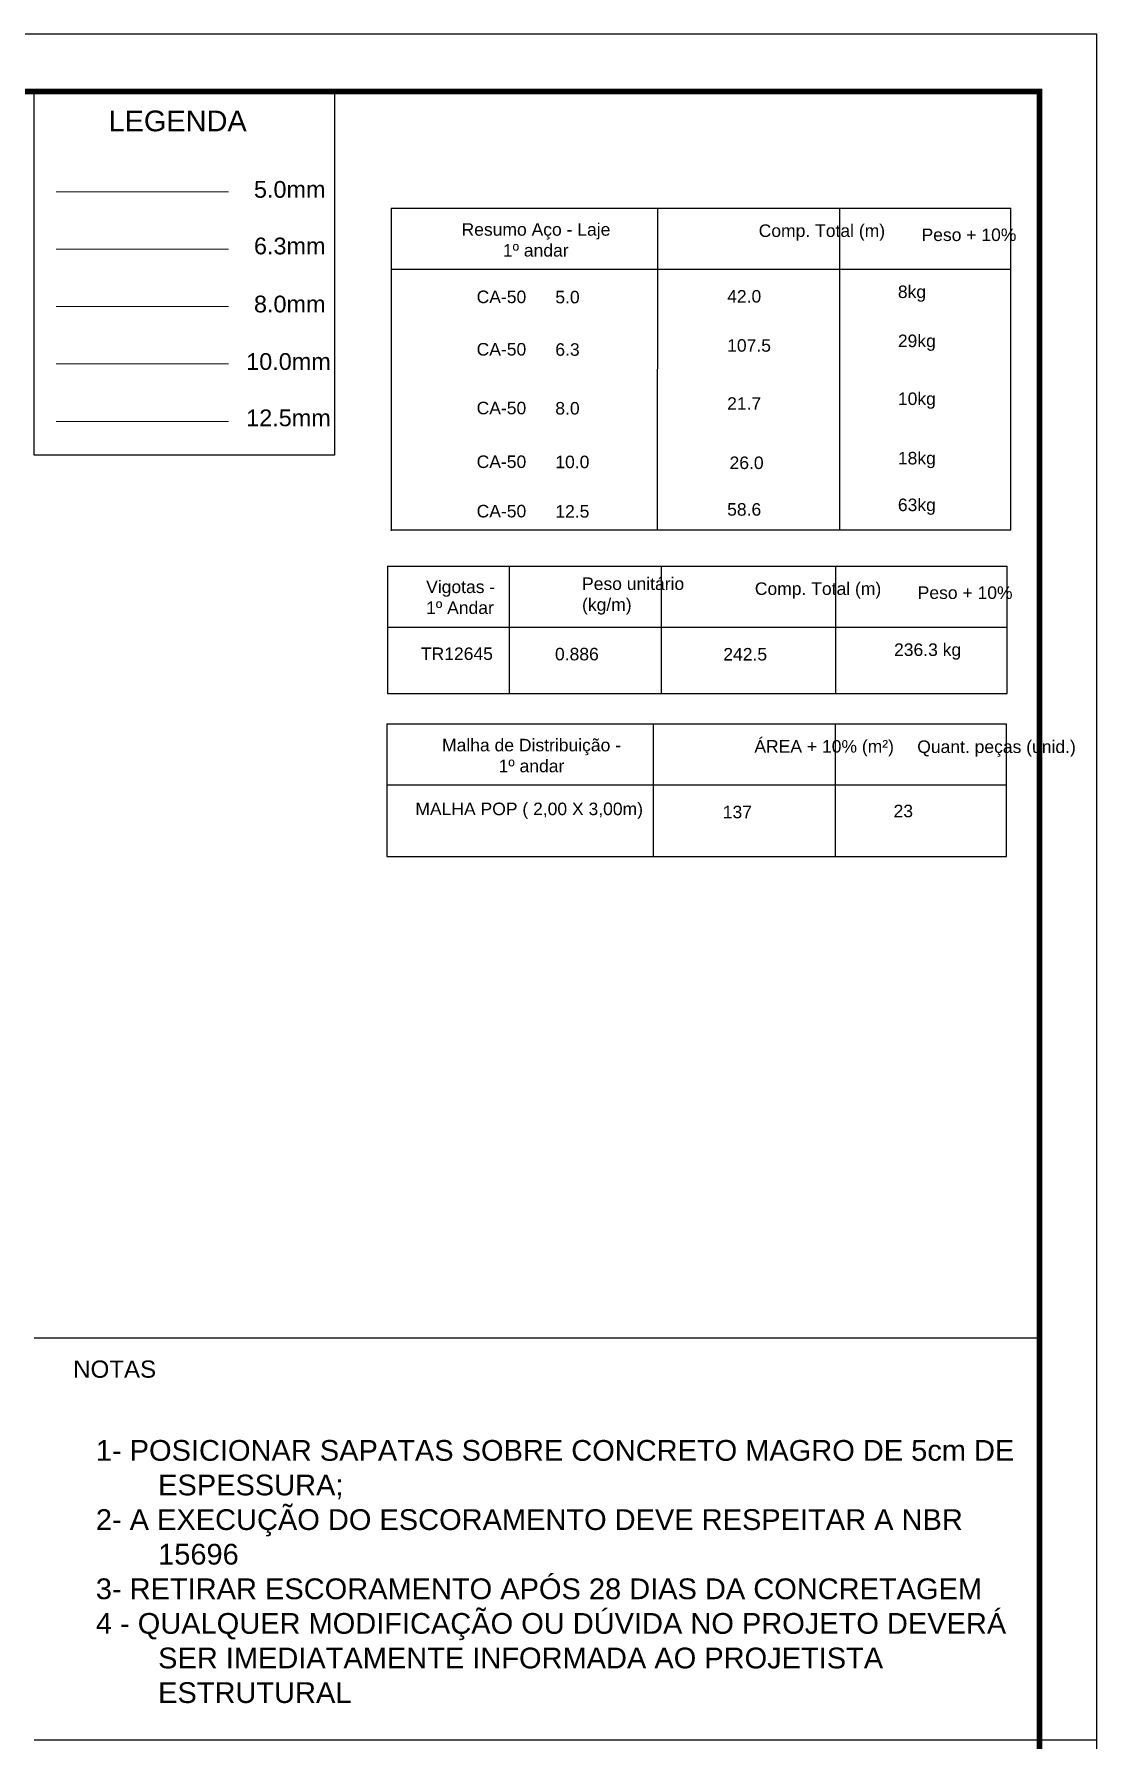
# Model space of a CAD drawing. Header units: millimetres. Extents: x 480 to 1615, y -207 to 251.
# Drawn here: x 835.65 to 854.15, y -114.83 to -85.13 of the extents above; entities that cross this region are included whole.
import ezdxf

# ---------------------------------------------------------------- set-up
doc = ezdxf.new("R2010")
doc.units = ezdxf.units.MM
for name, color, linetype, lineweight in [('ARM_LONGITUDINAL_Ø10', 33, 'Continuous', 9), ('ARM_LONGITUDINAL_Ø12_5', 34, 'Continuous', 9), ('ARM_LONGITUDINAL_Ø6_3', 31, 'Continuous', 9), ('ARM_LONGITUDINAL_Ø8', 32, 'Continuous', 9), ('ARM_TRANSVERSAL_Ø5', 120, 'Continuous', 9)]:
    doc.layers.add(name, color=color, linetype=linetype, lineweight=lineweight)
for name, color, linetype in [('ARQ-FOLHA', 7, 'Continuous'), ('Camada 1', 7, 'Continuous'), ('PDF_Text', 7, 'Continuous')]:
    doc.layers.add(name, color=color, linetype=linetype)
doc.styles.add('PDF Arial', font='arial.ttf')
doc.styles.get("Standard").update_dxf_attribs({"font": 'arial.ttf'})
doc.styles.add('TQS_ARIAL', font='arial.ttf')

# ---------------------------------------------------------------- blocks, each defined once
blk = doc.blocks.new('FOLHA A1')
at = {"layer": 'ARQ-FOLHA'}
for p, q in [((841, 0), (0, 0)), ((841, -594), (841, 0)), ((831, -297), (841, -297))]:
    blk.add_line(p, q, dxfattribs=at)
at = {"layer": 'ARQ-FOLHA', "const_width": 1}
blk.add_lwpolyline([(25, -10), (25, -584), (831, -584), (831, -10), (25, -10)], dxfattribs=at)

msp = doc.modelspace()

# ---------------------------------------------------------------- linework, layer by layer
for p, q in [((841.861, -88.161), (841.861, -93.774)), ((841.861, -88.161), (852.65, -88.161)), ((846.498, -88.161), (846.491, -93.76)), ((849.664, -88.161), (849.664, -93.76)), ((852.65, -93.76), (852.65, -88.161)), ((841.861, -89.221), (852.65, -89.221)), ((841.861, -93.76), (852.65, -93.76)), ((841.794, -94.392), (841.794, -96.608)), ((841.794, -94.392), (852.582, -94.392)), ((843.917, -94.392), (843.914, -96.608)), ((846.562, -94.392), (846.562, -96.608)), ((849.597, -94.392), (849.597, -96.608)), ((852.582, -96.608), (852.582, -94.392)), ((841.794, -95.453), (852.582, -95.453)), ((841.794, -96.608), (852.582, -96.608)), ((841.785, -97.139), (841.785, -99.447)), ((841.785, -97.139), (852.574, -97.139)), ((846.423, -97.139), (846.42, -99.447)), ((849.589, -97.139), (849.589, -99.447)), ((852.574, -99.447), (852.574, -97.139)), ((841.785, -98.199), (852.574, -98.199)), ((841.785, -99.447), (852.574, -99.447)), ((835.645, -107.829), (853.145, -107.829))]:
    msp.add_line(p, q)
msp.add_lwpolyline([(835.645, -86.128), (840.871, -86.128), (840.871, -92.458), (835.645, -92.458)], close=True)
at = {"layer": 'ARM_LONGITUDINAL_Ø10'}
msp.add_line((836.03, -90.872), (839.03, -90.872), dxfattribs=at)
at = {"layer": 'ARM_LONGITUDINAL_Ø12_5'}
msp.add_line((836.03, -91.872), (839.03, -91.872), dxfattribs=at)
at = {"layer": 'ARM_LONGITUDINAL_Ø6_3'}
msp.add_line((836.03, -88.872), (839.03, -88.872), dxfattribs=at)
at = {"layer": 'ARM_LONGITUDINAL_Ø8'}
msp.add_line((836.03, -89.872), (839.03, -89.872), dxfattribs=at)
at = {"layer": 'ARM_TRANSVERSAL_Ø5'}
msp.add_line((836.03, -87.872), (839.03, -87.872), dxfattribs=at)
at = {"layer": 'Camada 1', "color": 0, "lineweight": 25}
msp.add_line((835.645, -114.828), (853.145, -114.828), dxfattribs=at)

# ---------------------------------------------------------------- block references
at = {"layer": 'ARQ-FOLHA', "xscale": 0.1, "yscale": 0.1, "zscale": 0.1}
msp.add_blockref('FOLHA A1', (770.045, -85.128), dxfattribs=at)

# ---------------------------------------------------------------- texts
at = {"char_height": 0.2917, "attachment_point": 1}
for s, insert in [('5.0mm', (839.472, -87.686)), ('6.3mm', (839.472, -88.671)), ('8.0mm', (839.472, -89.682)), ('10.0mm', (839.337, -90.683)), ('12.5mm', (839.337, -91.664))]:
    msp.add_mtext_dynamic_manual_height_columns(s, width=9.85787, gutter_width=10.416, heights=[1.641], dxfattribs=dict(at, insert=insert))
at = {"layer": 'Camada 1', "color": 0, "lineweight": 25, "style": 'TQS_ARIAL'}
msp.add_text('LEGENDA', height=0.3604, dxfattribs=at).set_placement((836.94, -86.82))
at = {"layer": 'PDF_Text', "attachment_point": 7, "style": 'PDF Arial'}
for s, insert, char_height, width in [('{\\W8.16169;  }Resumo Aço - Laje \\P{\\W8.27387;   }1º andar', (841.704, -89.005), 0.2181, 5.31804), ('Vigotas - \\P1º Andar', (842.469, -95.227), 0.2181, 5.31804), ('{\\W6.59842;  }Malha de Distribuição -\\P{\\W8.27387;   }1º andar', (841.629, -97.983), 0.2181, 5.31804), ('{\\W2.576449; }1- POSICIONAR SAPATAS SOBRE CONCRETO MAGRO DE 5cm DE \\P{\\W5.1529;  }ESPESSURA;\\P{\\W2.576449; }2- A EXECUÇÃO DO ESCORAMENTO DEVE RESPEITAR A NBR \\P{\\W5.1529;  }15696\\P{\\W2.576449; }3- RETIRAR ESCORAMENTO APÓS 28 DIAS DA CONCRETAGEM\\P{\\W2.576449; }4 - QUALQUER MODIFICAÇÃO OU DÚVIDA NO PROJETO DEVERÁ \\P{\\W5.1529;  }SER IMEDIATAMENTE INFORMADA AO PROJETISTA \\P{\\W5.1529;  }ESTRUTURAL', (836.358, -114.191), 0.3614, 16.63126)]:
    msp.add_mtext(s, dxfattribs=dict(at, insert=insert, char_height=char_height, width=width))
for s, insert, char_height in [('Comp. Total (m)', (848.258, -88.726), 0.2181), ('Peso + 10%', (851.093, -88.734), 0.2181), ('CA-50', (843.348, -89.815), 0.2181), ('5.0', (844.718, -89.819), 0.2181), ('42.0', (847.709, -89.806), 0.2181), ('8kg', (850.681, -89.789), 0.2181), ('CA-50', (843.348, -90.728), 0.2181), ('6.3', (844.718, -90.732), 0.2181), ('107.5', (847.709, -90.661), 0.2181), ('29kg', (850.681, -90.644), 0.2181), ('21.7', (847.709, -91.669), 0.2181), ('10kg', (850.681, -91.652), 0.2181), ('CA-50', (843.348, -91.751), 0.2181), ('8.0', (844.718, -91.755), 0.2181), ('CA-50', (843.348, -92.686), 0.2181), ('10.0', (844.718, -92.689), 0.2181), ('26.0', (847.751, -92.704), 0.2181), ('18kg', (850.681, -92.686), 0.2181), ('63kg', (850.681, -93.499), 0.2181), ('CA-50', (843.348, -93.546), 0.2181), ('12.5', (844.718, -93.55), 0.2181), ('58.6', (847.709, -93.516), 0.2181), ('Peso unitário \\P(kg/m)', (845.183, -95.236), 0.2181), ('Comp. Total (m)', (848.191, -94.958), 0.2181), ('Peso + 10%', (851.026, -94.966), 0.2181), ('TR12645', (842.378, -96.029), 0.2181), ('0.886', (844.712, -96.035), 0.2181), ('242.5', (847.642, -96.038), 0.2181), ('236.3 kg', (850.614, -96.021), 0.2181), ('ÁREA + 10% (m²)', (848.183, -97.704), 0.2181), ('Quant. peças (unid.)', (851.018, -97.712), 0.2181), ('MALHA POP ( 2,00 X 3,00m)', (842.282, -98.793), 0.2181), ('137', (847.633, -98.784), 0.2181), ('23', (850.606, -98.767), 0.2181), ('NOTAS', (836.325, -108.527), 0.3)]:
    msp.add_mtext(s, dxfattribs=dict(at, insert=insert, char_height=char_height))

doc.saveas('drawing.dxf')
